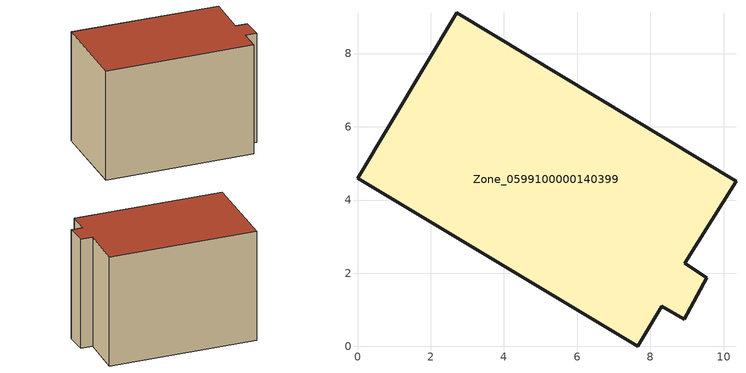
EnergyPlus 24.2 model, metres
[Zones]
Zone_0599100000140399
 floor ground (C_G): 2.71,9.12 10.34,4.51 8.93,2.27 9.54,1.88 8.92,0.74 8.31,1.1 7.65,0 0,4.59 z3.19
 wall outside (C_F): 10.34,4.51 2.71,9.12 0,4.59 7.65,0 8.31,1.1 8.92,0.74 9.54,1.88 8.93,2.27 10.34,4.51 z3.19:10.04
 roof outside (C_R): 2.71,9.12 0,4.59 7.65,0 8.31,1.1 8.92,0.74 9.54,1.88 8.93,2.27 10.34,4.51 z10.04
[BUILDING]
Pand.0599100000140399: North Axis=0; Terrain=City; Loads Convergence Tolerance Value=0.04; Temperature Convergence Tolerance Value=0.4; Solar Distribution=FullExterior; Maximum Number of Warmup Days=25; Minimum Number of Warmup Days=1
[Site:Location]
Rotterdam.The.Hague.AP_ZH_NLD Design_Conditions: Latitude=51.96; Longitude=4.45; Time Zone=1; Elevation=-4.5
[SITE:GROUNDTEMPERATURE:BUILDINGSURFACE]
18, 18, 18, 18, 18, 18, 18, 18, 18, 18, 18, 18
[MATERIAL] Thermal Absorptance=0.9; Solar Absorptance=0.7; Visible Absorptance=0.7
Name | Roughness | Thickness | Conductivity | Density | Specific Heat
G.TI.1946 | MediumSmooth | 0.15 | 1 | 540 | 1210
F.TI.1946 | Rough | 0.3 | 0.857143 | 1920 | 840
R.TI.1946 | MediumRough | 0.2 | 0.1 | 1500 | 1000
[CONSTRUCTION]
C_G: G.TI.1946
C_F: F.TI.1946
C_R: R.TI.1946
[ZONE]
Zone_0599100000140399: Type=1; Multiplier=1; Ceiling Height=Autocalculate; Volume=Autocalculate; Floor Area=autocalculate; Part of Total Floor Area=Yes
[ZONEINFILTRATION:DESIGNFLOWRATE]
Infil_Zone_0599100000140399: Zone or ZoneList or Space or SpaceList=Zone_0599100000140399; Schedule=AlwaysOn; Design Flow Rate Calculation Method=Flow/Area; Flow Rate per Floor Area=0.003; Constant Term Coefficient=1; Temperature Term Coefficient=0; Velocity Term Coefficient=0; Velocity Squared Term Coefficient=0
[HVACTEMPLATE:ZONE:IDEALLOADSAIRSYSTEM]
Zone_0599100000140399: Maximum Heating Supply Air Temperature=50; Minimum Cooling Supply Air Temperature=13; Maximum Heating Supply Air Humidity Ratio=0.0156; Minimum Cooling Supply Air Humidity Ratio=0.0077; Heating Limit=NoLimit; Cooling Limit=NoLimit; Dehumidification Control Type=ConstantSensibleHeatRatio; Cooling Sensible Heat Ratio=0.7; Dehumidification Setpoint=60; Humidification Control Type=None; Humidification Setpoint=30; Outdoor Air Method=None; Outdoor Air Flow Rate per Person=0.00944; Outdoor Air Flow Rate per Zone Floor Area=0; Outdoor Air Flow Rate per Zone=0; Demand Controlled Ventilation Type=None; Outdoor Air Economizer Type=NoEconomizer; Heat Recovery Type=None; Sensible Heat Recovery Effectiveness=0.7; Latent Heat Recovery Effectiveness=0.65
[ZONECONTROL:THERMOSTAT]
ThermostatControl_Zone_0599100000140399: Zone or ZoneList=Zone_0599100000140399; Control Type Schedule=DualSetpointControlType; Control 1=Thermostat_Zone_0599100000140399; Temperature Difference Between Cutout And Setpoint=0
[THERMOSTATSETPOINT:DUALSETPOINT]
Thermostat_Zone_0599100000140399: Heating Setpoint Temperature Schedule=HeatingSetpoint_Zone_0599100000140399; Cooling Setpoint Temperature Schedule=CoolingSetpoint_Zone_0599100000140399
[SCHEDULE:COMPACT]
HeatingSetpoint_Zone_0599100000140399: Through: 12/31, For: AllDays, Until: 24:00, 21
CoolingSetpoint_Zone_0599100000140399: Through: 12/31, For: AllDays, Until: 24:00, 24
DualSetpointControlType: Through: 12/31, For: AllDays, Until: 24:00, 4
AlwaysOn: Through: 12/31, For: AllDays, Until: 24:00, 1
